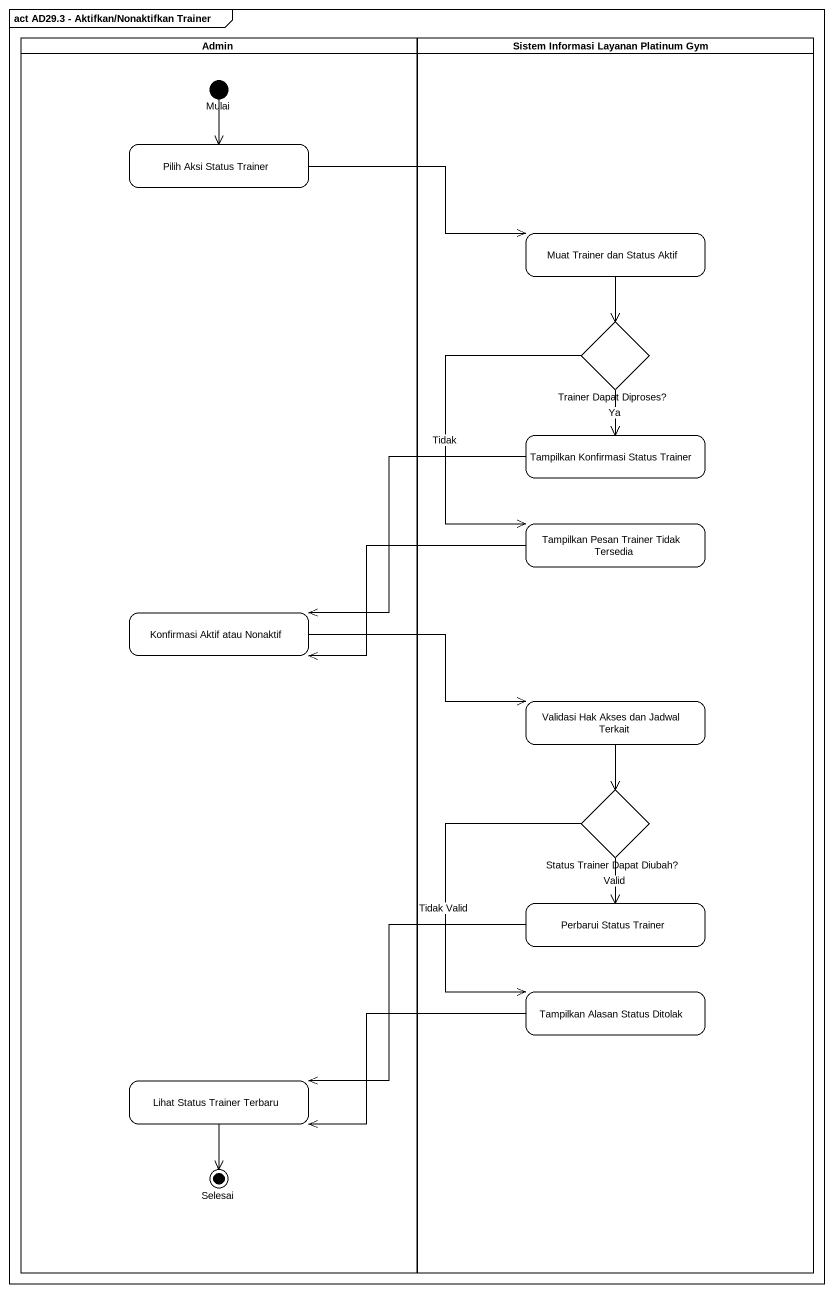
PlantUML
@startuml
mainframe act AD29.3 - Aktifkan/Nonaktifkan Trainer
hide empty description
state Admin <<partition>> {
  state Mulai <<start>>
  state "Pilih Aksi Status Trainer" as Pilih_Aksi_Status_Trainer
  state "Konfirmasi Aktif atau Nonaktif" as Konfirmasi_Aktif_atau
  state "Lihat Status Trainer Terbaru" as Lihat_Status_Trainer_Terbaru
  state Selesai <<end>>
}
state "Sistem Informasi Layanan Platinum Gym" as Sistem_Informasi_Layanan <<partition>> {
  state "Muat Trainer dan Status Aktif" as Muat_Trainer_dan_Status
  state "Trainer Dapat Diproses?" as Trainer_Dapat_Diproses <<choice>>
  state "Tampilkan Konfirmasi Status Trainer" as Tampilkan_Konfirmasi_Status
  state "Tampilkan Pesan Trainer Tidak Tersedia" as Tampilkan_Pesan_Trainer
  state "Validasi Hak Akses dan Jadwal Terkait" as Validasi_Hak_Akses_dan
  state "Status Trainer Dapat Diubah?" as Status_Trainer_Dapat_Diubah <<choice>>
  state "Perbarui Status Trainer" as Perbarui_Status_Trainer
  state "Tampilkan Alasan Status Ditolak" as Tampilkan_Alasan_Status
}
Mulai --> Pilih_Aksi_Status_Trainer
Pilih_Aksi_Status_Trainer -right-> Muat_Trainer_dan_Status
Muat_Trainer_dan_Status --> Trainer_Dapat_Diproses
Trainer_Dapat_Diproses --> Tampilkan_Konfirmasi_Status : Ya
Trainer_Dapat_Diproses --> Tampilkan_Pesan_Trainer : Tidak
Tampilkan_Konfirmasi_Status -left-> Konfirmasi_Aktif_atau
Tampilkan_Pesan_Trainer -left-> Konfirmasi_Aktif_atau
Konfirmasi_Aktif_atau -right-> Validasi_Hak_Akses_dan
Validasi_Hak_Akses_dan --> Status_Trainer_Dapat_Diubah
Status_Trainer_Dapat_Diubah --> Perbarui_Status_Trainer : Valid
Status_Trainer_Dapat_Diubah --> Tampilkan_Alasan_Status : Tidak Valid
Perbarui_Status_Trainer -left-> Lihat_Status_Trainer_Terbaru
Tampilkan_Alasan_Status -left-> Lihat_Status_Trainer_Terbaru
Lihat_Status_Trainer_Terbaru --> Selesai
@enduml
